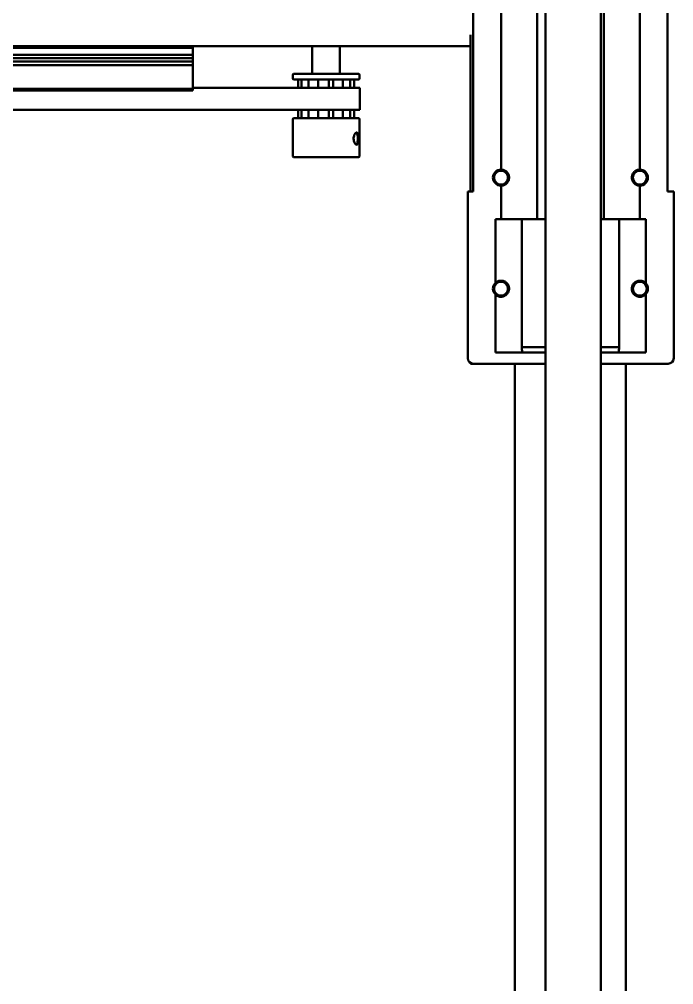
# Model space of a CAD drawing. Header units: millimetres. Extents: x -1615 to 4166, y 5 to 3174.
# Drawn here: x 1635 to 1713.5, y 1988.6 to 2104.4 of the extents above; entities that cross this region are included whole.
import ezdxf

# ---------------------------------------------------------------- set-up
doc = ezdxf.new("R2010")
doc.units = ezdxf.units.MM
doc.header["$LTSCALE"] = 0.25
doc.layers.add('Net dam', color=7, linetype='Continuous', lineweight=50)

msp = doc.modelspace()

# ---------------------------------------------------------------- linework, layer by layer
at = {"layer": 'Net dam'}
for p, q in [((1698.131, 2138.367), (1698.131, 1926.892)), ((1704.798, 2138.367), (1704.798, 1926.892)), ((1697.135, 2113.088), (1697.135, 2080.421)), ((1705.128, 2113.088), (1705.128, 2080.421)), ((1689.465, 2083.754), (1689.465, 2109.754)), ((1712.798, 2109.754), (1712.798, 2083.754)), ((1692.798, 2107.121), (1692.798, 2086.388)), ((1709.465, 2107.121), (1709.465, 2086.388)), ((1689.131, 2102.537), (1689.131, 2083.754)), ((1561.711, 2101.204), (1689.131, 2101.204)), ((1655.798, 2101.004), (1561.711, 2101.004)), ((1655.798, 2101.204), (1655.798, 2101.004)), ((1655.798, 2101.004), (1655.798, 2100.171)), ((1670.131, 2101.204), (1670.131, 2097.87)), ((1673.465, 2097.87), (1673.465, 2101.204)), ((1561.711, 2100.171), (1655.798, 2100.171)), ((1561.711, 2099.736), (1655.798, 2099.736)), ((1561.711, 2099.338), (1655.798, 2099.338)), ((1655.798, 2099.736), (1655.798, 2100.171)), ((1655.798, 2099.338), (1655.798, 2099.736)), ((1655.798, 2098.903), (1655.798, 2099.338)), ((1561.711, 2098.903), (1655.798, 2098.903)), ((1655.798, 2098.903), (1655.798, 2096.07)), ((1667.798, 2097.77), (1667.798, 2097.304)), ((1667.898, 2097.87), (1670.236, 2097.87)), ((1670.236, 2097.204), (1667.898, 2097.204)), ((1668.429, 2097.204), (1668.429, 2096.204)), ((1668.835, 2097.204), (1668.835, 2096.204)), ((1669.676, 2097.204), (1669.676, 2096.204)), ((1670.236, 2097.87), (1675.698, 2097.87)), ((1675.698, 2097.204), (1670.236, 2097.204)), ((1670.826, 2097.204), (1670.826, 2096.204)), ((1672.108, 2097.204), (1672.108, 2096.204)), ((1672.647, 2096.204), (1672.647, 2097.204)), ((1673.817, 2096.204), (1673.817, 2097.204)), ((1674.696, 2096.204), (1674.696, 2097.204)), ((1675.149, 2096.204), (1675.149, 2097.204)), ((1675.167, 2096.204), (1675.167, 2097.204)), ((1675.798, 2097.304), (1675.798, 2097.77)), ((1570.283, 2096.07), (1655.798, 2096.07)), ((1655.798, 2095.87), (1570.283, 2095.87)), ((1655.798, 2096.204), (1671.798, 2096.204)), ((1655.798, 2096.07), (1655.798, 2095.87)), ((1671.798, 2096.204), (1675.859, 2096.204)), ((1675.859, 2093.537), (1675.859, 2096.204)), ((1570.283, 2093.537), (1671.798, 2093.537)), ((1668.429, 2093.537), (1668.429, 2092.537)), ((1668.835, 2093.537), (1668.835, 2092.537)), ((1669.676, 2093.537), (1669.676, 2092.537)), ((1670.826, 2093.537), (1670.826, 2092.537)), ((1671.798, 2093.537), (1675.859, 2093.537)), ((1672.108, 2093.537), (1672.108, 2092.537)), ((1672.647, 2092.537), (1672.647, 2093.537)), ((1673.817, 2092.537), (1673.817, 2093.537)), ((1674.696, 2092.537), (1674.696, 2093.537)), ((1675.149, 2092.537), (1675.149, 2093.537)), ((1675.167, 2092.537), (1675.167, 2093.537)), ((1667.798, 2092.437), (1667.798, 2087.97)), ((1667.898, 2092.537), (1675.698, 2092.537)), ((1675.798, 2087.97), (1675.798, 2092.437)), ((1675.698, 2087.87), (1667.898, 2087.87)), ((1692.798, 2084.454), (1692.798, 2080.421)), ((1709.465, 2084.454), (1709.465, 2080.421)), ((1688.798, 2063.754), (1688.798, 2083.754)), ((1688.798, 2083.754), (1689.465, 2083.754)), ((1712.798, 2083.754), (1713.529, 2083.754)), ((1713.529, 2083.754), (1713.529, 2063.754)), ((1692.131, 2072.788), (1692.131, 2080.421)), ((1695.285, 2080.421), (1692.131, 2080.421)), ((1695.285, 2080.421), (1695.285, 2065.088)), ((1698.131, 2080.421), (1695.285, 2080.421)), ((1706.978, 2080.421), (1704.798, 2080.421)), ((1706.978, 2065.088), (1706.978, 2080.421)), ((1710.195, 2080.421), (1706.978, 2080.421)), ((1710.195, 2072.721), (1710.195, 2080.421)), ((1692.131, 2065.088), (1692.131, 2071.388)), ((1710.195, 2065.088), (1710.195, 2071.455)), ((1695.441, 2064.421), (1692.131, 2064.421)), ((1695.285, 2065.088), (1698.131, 2065.088)), ((1698.131, 2064.421), (1695.441, 2064.421)), ((1704.798, 2065.088), (1706.978, 2065.088)), ((1706.822, 2064.421), (1704.798, 2064.421)), ((1710.195, 2064.421), (1706.822, 2064.421)), ((1689.131, 2063.177), (1689.131, 2063.088)), ((1689.131, 2063.088), (1689.465, 2063.088)), ((1690.131, 2063.088), (1689.465, 2063.088)), ((1698.131, 2063.088), (1690.131, 2063.088)), ((1694.465, 2063.088), (1694.465, 1928.191)), ((1712.195, 2063.088), (1704.798, 2063.088)), ((1707.798, 2063.088), (1707.798, 1912.435)), ((1712.862, 2063.088), (1712.195, 2063.088))]:
    msp.add_line(p, q, dxfattribs=at)
for centre in [(1692.798, 2085.421), (1709.465, 2085.421), (1692.798, 2072.088), (1709.465, 2072.088)]:
    msp.add_circle(centre, 0.833, dxfattribs=at)
for centre, radius, start, end in [((1667.898, 2097.77), 0.1, 90, 180), ((1667.898, 2097.304), 0.1, 180, 270), ((1675.698, 2097.77), 0.1, 0, 90), ((1675.698, 2097.304), 0.1, 270, 0), ((1667.898, 2092.437), 0.1, 90, 180), ((1675.698, 2092.437), 0.1, 0, 90), ((1667.898, 2087.97), 0.1, 180, 270), ((1675.698, 2087.97), 0.1, 270, 0), ((1692.798, 2085.421), 0.967, 90, 270), ((1709.465, 2085.421), 0.967, 270, 90), ((1692.798, 2072.088), 0.967, 133.60282, 226.39718), ((1709.465, 2072.088), 0.967, 319.09831, 40.90169), ((1689.465, 2063.754), 0.667, 180, 270), ((1712.862, 2063.754), 0.667, 270, 0)]:
    msp.add_arc(centre, radius, start, end, dxfattribs=at)
for points, knots in [([(1675.463, 2090.83), (1675.472, 2090.829), (1675.514, 2090.826), (1675.579, 2090.776), (1675.642, 2090.639), (1675.682, 2090.439), (1675.699, 2090.199), (1675.698, 2089.95), (1675.677, 2089.718), (1675.634, 2089.527), (1675.572, 2089.41), (1675.492, 2089.355), (1675.397, 2089.366), (1675.288, 2089.459), (1675.19, 2089.622), (1675.119, 2089.839), (1675.092, 2090.086), (1675.115, 2090.332), (1675.181, 2090.551), (1675.278, 2090.72), (1675.379, 2090.815), (1675.438, 2090.825), (1675.463, 2090.83)], [0, 0, 0, 0, 0.015001, 0.0681125, 0.1212695, 0.1749409, 0.228492, 0.2811774, 0.3335149, 0.3866782, 0.4408556, 0.4813031, 0.5346024, 0.5877676, 0.6411186, 0.6948642, 0.7481286, 0.8005532, 0.8530829, 0.9066852, 0.9609958, 1, 1, 1, 1]), ([(1675.401, 2089.438), (1675.412, 2089.436), (1675.446, 2089.428), (1675.499, 2089.475), (1675.553, 2089.579), (1675.589, 2089.753), (1675.606, 2089.963), (1675.607, 2090.19), (1675.593, 2090.407), (1675.56, 2090.589), (1675.505, 2090.714), (1675.448, 2090.76), (1675.41, 2090.762), (1675.402, 2090.763)], [0, 0, 0, 0, 0.03706645, 0.11734719, 0.22529635, 0.33181899, 0.43714727, 0.54336627, 0.65119249, 0.75881932, 0.86482666, 0.9702588, 1, 1, 1, 1]), ([(1692.798, 2084.454), (1692.857, 2084.457), (1692.975, 2084.463), (1693.145, 2084.513), (1693.304, 2084.591), (1693.437, 2084.689), (1693.549, 2084.805), (1693.632, 2084.925), (1693.696, 2085.054), (1693.739, 2085.185), (1693.764, 2085.325), (1693.767, 2085.464), (1693.751, 2085.598), (1693.719, 2085.723), (1693.672, 2085.841), (1693.609, 2085.952), (1693.531, 2086.055), (1693.427, 2086.161), (1693.294, 2086.257), (1693.134, 2086.333), (1692.967, 2086.379), (1692.855, 2086.385), (1692.798, 2086.388)], [0, 0, 0, 0, 0.0681493, 0.1376894, 0.1971519, 0.2580891, 0.3050766, 0.3532864, 0.3927176, 0.4332333, 0.4727022, 0.5135445, 0.5496742, 0.5868301, 0.6235553, 0.6611368, 0.7023822, 0.7444734, 0.8060009, 0.869296, 0.9340212, 1, 1, 1, 1]), ([(1709.465, 2086.388), (1709.406, 2086.385), (1709.288, 2086.379), (1709.118, 2086.329), (1708.959, 2086.251), (1708.826, 2086.153), (1708.714, 2086.037), (1708.631, 2085.917), (1708.567, 2085.788), (1708.524, 2085.657), (1708.499, 2085.517), (1708.496, 2085.378), (1708.512, 2085.244), (1708.543, 2085.119), (1708.591, 2085.001), (1708.654, 2084.89), (1708.732, 2084.787), (1708.836, 2084.681), (1708.969, 2084.585), (1709.129, 2084.509), (1709.296, 2084.463), (1709.408, 2084.457), (1709.465, 2084.454)], [0, 0, 0, 0, 0.06814929, 0.13768941, 0.19715187, 0.25808912, 0.30507665, 0.35328642, 0.3927176, 0.43323333, 0.4727022, 0.51354445, 0.54967417, 0.58683015, 0.62355531, 0.66113682, 0.70238217, 0.74447336, 0.80600095, 0.86929596, 0.93402117, 1, 1, 1, 1]), ([(1692.131, 2072.788), (1692.182, 2072.831), (1692.286, 2072.918), (1692.461, 2073), (1692.645, 2073.048), (1692.84, 2073.06), (1693.046, 2073.031), (1693.232, 2072.959), (1693.39, 2072.858), (1693.507, 2072.751), (1693.605, 2072.627), (1693.679, 2072.495), (1693.734, 2072.348), (1693.763, 2072.197), (1693.767, 2072.047), (1693.751, 2071.908), (1693.716, 2071.775), (1693.664, 2071.651), (1693.595, 2071.535), (1693.509, 2071.428), (1693.407, 2071.332), (1693.285, 2071.248), (1693.147, 2071.182), (1692.989, 2071.135), (1692.818, 2071.116), (1692.633, 2071.129), (1692.444, 2071.181), (1692.272, 2071.268), (1692.174, 2071.351), (1692.131, 2071.388)], [0, 0, 0, 0, 0.0460186, 0.0934497, 0.1388569, 0.1853227, 0.2355835, 0.287608, 0.3230492, 0.3594202, 0.389266, 0.4199268, 0.4498055, 0.480782, 0.5073321, 0.5347241, 0.5602231, 0.5863902, 0.6133614, 0.6409507, 0.6714771, 0.702648, 0.7386472, 0.7753889, 0.8182699, 0.8621008, 0.9111407, 0.9615745, 1, 1, 1, 1]), ([(1710.195, 2071.455), (1710.148, 2071.406), (1710.05, 2071.307), (1709.884, 2071.21), (1709.711, 2071.147), (1709.526, 2071.117), (1709.325, 2071.123), (1709.132, 2071.173), (1708.962, 2071.256), (1708.829, 2071.354), (1708.716, 2071.47), (1708.626, 2071.598), (1708.556, 2071.746), (1708.512, 2071.899), (1708.495, 2072.054), (1708.501, 2072.197), (1708.527, 2072.335), (1708.57, 2072.462), (1708.631, 2072.582), (1708.708, 2072.694), (1708.802, 2072.796), (1708.914, 2072.887), (1709.043, 2072.962), (1709.192, 2073.02), (1709.355, 2073.053), (1709.536, 2073.058), (1709.723, 2073.026), (1709.901, 2072.957), (1710.062, 2072.857), (1710.151, 2072.766), (1710.195, 2072.721)], [0, 0, 0, 0, 0.04421, 0.0899644, 0.1311649, 0.1732314, 0.2213471, 0.2709989, 0.3073713, 0.3447008, 0.3748279, 0.4057681, 0.4359328, 0.4672504, 0.4934995, 0.5206306, 0.5451141, 0.5702675, 0.5956038, 0.6215377, 0.6497987, 0.6786659, 0.7117325, 0.7454804, 0.7849128, 0.8251924, 0.8710659, 0.9181354, 0.9585266, 1, 1, 1, 1]), ([(1692.131, 2064.421), (1692.131, 2064.434), (1692.131, 2064.455), (1692.131, 2064.606), (1692.131, 2064.775), (1692.131, 2064.941), (1692.131, 2065.045), (1692.131, 2065.088)], [0, 0, 0, 0, 0.3396215, 0.5724943, 0.7515471, 0.8975232, 1, 1, 1, 1]), ([(1695.285, 2065.088), (1695.287, 2065.014), (1695.29, 2064.867), (1695.316, 2064.671), (1695.354, 2064.519), (1695.397, 2064.438), (1695.428, 2064.421), (1695.441, 2064.421), (1695.441, 2064.421)], [0, 0, 0, 0, 0.2077248, 0.4153687, 0.6253238, 0.8404175, 0.9940482, 1, 1, 1, 1]), ([(1706.978, 2065.088), (1706.976, 2065.014), (1706.973, 2064.867), (1706.947, 2064.671), (1706.909, 2064.519), (1706.865, 2064.438), (1706.835, 2064.421), (1706.822, 2064.421), (1706.822, 2064.421)], [0, 0, 0, 0, 0.2077248, 0.4153687, 0.6253238, 0.8404175, 0.9940482, 1, 1, 1, 1]), ([(1710.195, 2065.088), (1710.195, 2065.027), (1710.195, 2064.906), (1710.195, 2064.729), (1710.195, 2064.561), (1710.195, 2064.443), (1710.195, 2064.428), (1710.195, 2064.421)], [0, 0, 0, 0, 0.1434525, 0.2863295, 0.4813678, 0.7470487, 1, 1, 1, 1])]:
    msp.add_open_spline(points, degree=3, knots=knots, dxfattribs=at)

doc.saveas('drawing.dxf')
